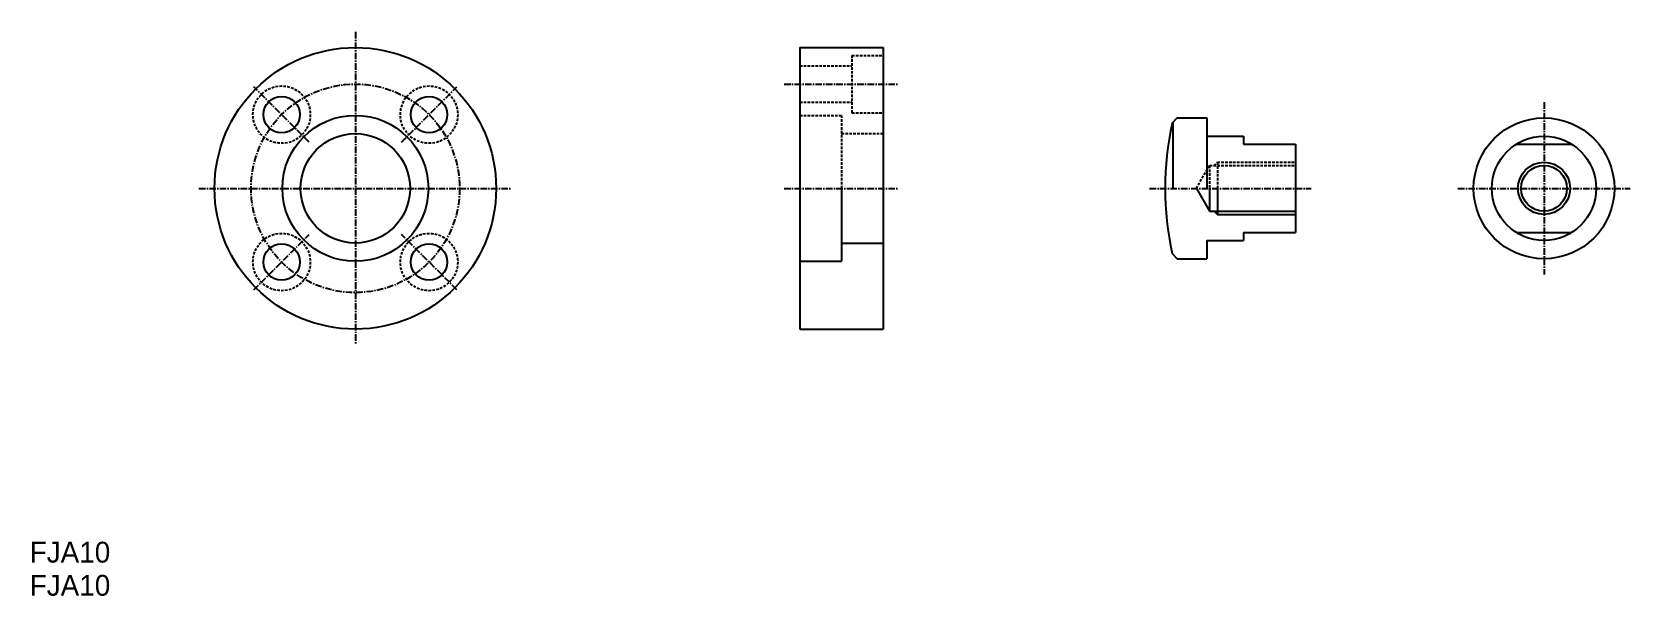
# Model space of a CAD drawing. Extents: x 0 to 307, y 0 to 108.
import ezdxf

# ---------------------------------------------------------------- set-up
doc = ezdxf.new("R2010")
doc.units = 0
doc.linetypes.add('CENTER', pattern=[2, 1.25, -0.25, 0.25, -0.25])
doc.linetypes.add('DASHED', pattern=[0.75, 0.5, -0.25])
doc.layers.get('0').update_dxf_attribs({"linetype": 'CONTINUOUS'})
doc.layers.add('CENTER', color=1, linetype='CENTER')

msp = doc.modelspace()

# ---------------------------------------------------------------- linework, layer by layer
at = {"color": 7, "linetype": 'CONTINUOUS'}
for p, q in [((147.7, 105.16), (147.7, 51.16)), ((147.7, 105.16), (163.7, 105.16)), ((163.7, 105.16), (163.7, 51.16)), ((219.1, 90.66), (220.1, 91.66)), ((219.32, 78.16), (219.32, 90.66)), ((220.1, 91.66), (225.78, 91.66)), ((225.78, 91.66), (225.78, 78.16)), ((225.78, 88.16), (232.78, 88.16)), ((232.78, 88.16), (232.78, 86.66)), ((232.78, 86.66), (242.78, 86.66)), ((242.78, 86.66), (242.78, 69.66)), ((285.16, 86.66), (295.69, 86.66)), ((155.7, 78.16), (155.7, 64.16)), ((223.75, 78.16), (226.28, 73.79)), ((226.28, 78.16), (226.28, 73.79)), ((227.78, 78.16), (227.78, 73.16)), ((226.28, 73.79), (242.78, 73.79)), ((155.7, 67.66), (163.7, 67.66)), ((225.78, 68.16), (232.78, 68.16)), ((225.78, 68.16), (225.78, 64.66)), ((232.78, 69.66), (242.78, 69.66)), ((232.78, 69.66), (232.78, 68.16)), ((285.16, 69.66), (295.69, 69.66)), ((219.1, 65.66), (220.1, 64.66)), ((220.1, 64.66), (225.78, 64.66)), ((147.7, 64.16), (155.7, 64.16)), ((147.7, 51.16), (163.7, 51.16))]:
    msp.add_line(p, q, dxfattribs=at)
at = {"color": 3, "linetype": 'DASHED'}
for p, q in [((147.7, 101.66), (157.7, 101.66)), ((157.7, 103.66), (157.7, 92.66)), ((157.7, 103.66), (163.7, 103.66)), ((147.7, 94.66), (157.7, 94.66)), ((147.7, 92.16), (155.7, 92.16)), ((155.7, 92.16), (155.7, 78.16)), ((157.7, 92.66), (163.7, 92.66)), ((155.7, 88.66), (163.7, 88.66)), ((227.15, 82.54), (227.78, 83.16)), ((227.78, 83.16), (242.78, 83.16)), ((227.78, 83.16), (227.78, 78.16)), ((223.75, 78.16), (226.28, 82.54)), ((226.28, 82.54), (242.78, 82.54)), ((226.28, 82.54), (226.28, 78.16))]:
    msp.add_line(p, q, dxfattribs=at)
for p, q in [((147.7, 91.66), (147.7, 91.66)), ((147.7, 78.16), (147.7, 78.16))]:
    msp.add_line(p, q)
at = {"color": 3, "linetype": 'CONTINUOUS'}
for p, q in [((227.15, 73.79), (227.78, 73.16)), ((227.78, 73.16), (242.78, 73.16))]:
    msp.add_line(p, q, dxfattribs=at)
at = {"color": 7, "linetype": 'CONTINUOUS'}
for centre, radius in [((62.46, 78.16), 27), ((48.32, 92.3), 3.5), ((76.6, 92.3), 3.5), ((62.46, 78.16), 14), ((290.43, 78.16), 13.5), ((62.46, 78.16), 10.5), ((290.43, 78.16), 10), ((290.43, 78.16), 4.38), ((48.32, 64.02), 3.5), ((76.6, 64.02), 3.5)]:
    msp.add_circle(centre, radius, dxfattribs=at)
at = {"color": 3, "linetype": 'DASHED'}
for centre in [(48.32, 92.3), (76.6, 92.3), (48.32, 64.02), (76.6, 64.02)]:
    msp.add_circle(centre, 5.5, dxfattribs=at)
at = {"color": 3, "linetype": 'CONTINUOUS'}
msp.add_circle((290.43, 78.16), 5, dxfattribs=at)
at = {"color": 7, "linetype": 'CONTINUOUS'}
msp.add_arc((277.78, 78.16), 60, 167.9753, 192.0247, dxfattribs=at)
at = {"layer": 'CENTER', "color": 1, "linetype": 'CENTER'}
for p, q in [((62.46, 108.16), (62.46, 48.16)), ((144.7, 98.16), (166.7, 98.16)), ((53.62, 87), (43.02, 97.61)), ((71.3, 87), (81.91, 97.61)), ((290.43, 94.66), (290.43, 61.66)), ((32.46, 78.16), (92.46, 78.16)), ((144.7, 78.16), (166.7, 78.16)), ((214.78, 78.16), (245.78, 78.16)), ((273.93, 78.16), (306.93, 78.16)), ((43.02, 58.72), (53.62, 69.32)), ((81.91, 58.72), (71.3, 69.32))]:
    msp.add_line(p, q, dxfattribs=at)
msp.add_circle((62.46, 78.16), 20, dxfattribs=at)

# ---------------------------------------------------------------- texts
at = {"color": 7, "linetype": 'CONTINUOUS'}
for p in [(0, 6.36), (0, 0)]:
    msp.add_text('FJA10', height=4, dxfattribs=at).set_placement(p)

doc.saveas('drawing.dxf')
